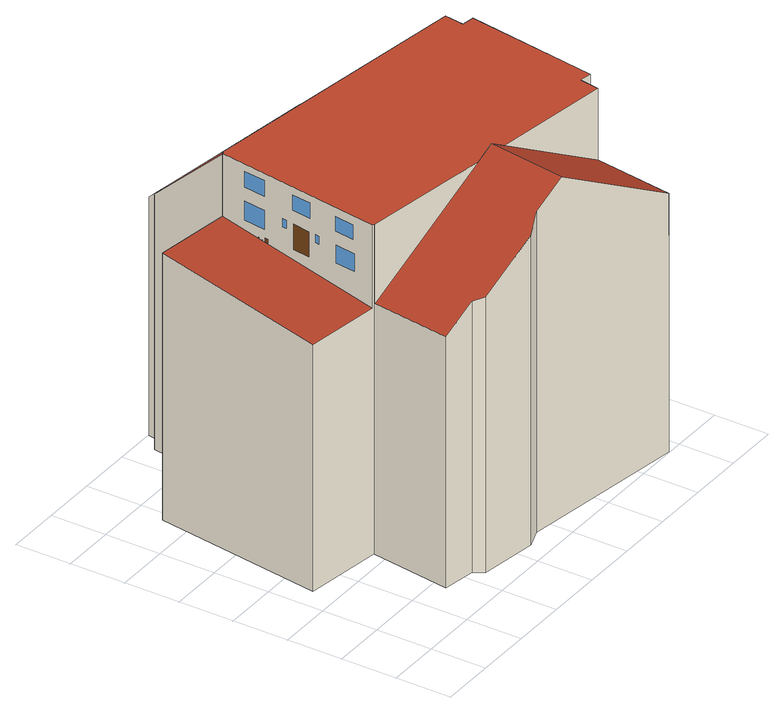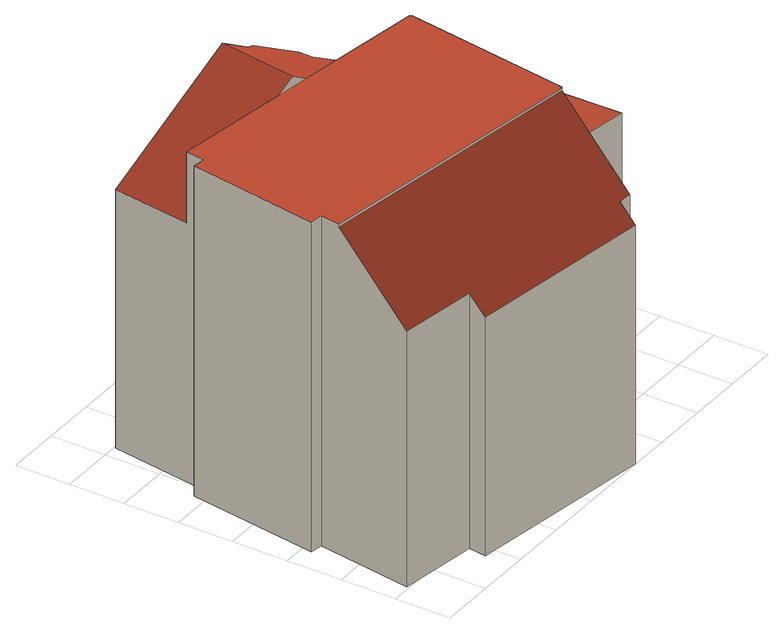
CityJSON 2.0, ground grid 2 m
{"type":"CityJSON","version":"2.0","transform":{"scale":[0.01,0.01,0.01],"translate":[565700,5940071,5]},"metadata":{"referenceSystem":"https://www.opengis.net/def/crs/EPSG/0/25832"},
"CityObjects":{
"building1":{"type":"Building","attributes":{"Gemeindeschluessel":"02400407","Geometrietyp2DReferenz":"3000","function":"31001_1010","roofType":"1000","measuredHeight":12.45,"storeysAboveGround":2},"address":[{"country":"Germany","locality":"Hamburg","thoroughfareNumber":"31","thoroughfareName":"Inselstraße"}],"geometry":[{"type":"MultiSurface","lod":"3","boundaries":[[[0,1,2,3]],[[4,5,6,7,8,9,10,11,12]],[[13,14,15,16,17,18,19,20,21,22,23,24,9,25]],[[26,27,28,29,30,31,32,33]],[[34,25,8,7,35]],[[2,1,36,37]],[[6,5,38,39]],[[5,4,40,38]],[[4,12,41,40]],[[12,11,42,41]],[[22,21,0,3],[43,44,45,46],[47,48,49,50],[51,52,53,54],[55,56,57,58],[59,60,61,62],[63,64,65,66],[67,68,69,70],[71,72,73,74],[75,76,77,78],[79,80,81,82],[83,84,85,86]],[[50,49,48,47]],[[46,45,44,43]],[[54,53,52,51]],[[69,68,67,70]],[[57,56,55,58]],[[73,72,71,74]],[[78,77,76,75]],[[61,60,59,62]],[[81,80,79,82]],[[85,84,83,86]],[[66,65,64,63]],[[19,18,33,32]],[[17,16,87,88]],[[16,15,89,87]],[[15,14,90,89]],[[13,25,34]],[[24,10,9]],[[31,30,91,92]],[[30,29,93,91]],[[29,28,94,93]],[[28,27,95,94]],[[27,26,96,95]],[[87,89,90,97,39,38,40,41,42,98,37,36,99,92,91,93,94,95,96,88]],[[90,14,13,34,35,97]],[[96,26,33,18,17,88]],[[99,20,19,32,31,92]],[[97,35,7,6,39]],[[9,8,25]],[[42,11,10,24,23,98]],[[98,23,22,3,2,37]],[[36,1,0,21,20,99]]],"semantics":{"surfaces":[{"type":"RoofSurface"},{"type":"WallSurface"},{"type":"Door"},{"type":"Window"},{"type":"GroundSurface"}],"values":[0,0,0,0,0,1,1,1,1,1,1,2,3,2,2,3,3,3,3,3,3,3,1,1,1,1,1,1,1,1,1,1,1,4,1,1,1,1,1,1,1,1]}}]}
},
"vertices":[
[446,1060,1048],[169,1100,1048],[79,488,972],[356,448,972],[461,99,1079],[668,69,1204],[738,93,1244],[856,76,1315],[898,363,1315],[837,372,1278],[361,442,990],[318,154,990],[438,136,1062],[1390,291,1278],[1401,362,1278],[1446,355,1278],[1517,835,1278],[1471,842,1278],[1482,913,1278],[452,1064,1278],[451,1059,1278],[446,1060,1278],[356,448,1278],[361,447,1278],[361,442,1278],[960,354,1278],[1523,1191,1005],[1234,1233,1004],[1244,1297,944],[550,1399,944],[540,1334,1005],[493,1341,1005],[452,1064,1269],[1482,913,1269],[1390,291,1017],[1348,3,1017],[169,1100,70],[79,488,70],[668,69,70],[738,93,70],[461,99,70],[438,136,70],[318,154,70],[422,897,1028],[422,898,1028],[422,898,1030],[422,897,1030],[424,911,1030],[425,914,1030],[425,914,1034],[424,911,1034],[419,875,1027],[421,887,1027],[421,887,1041],[419,875,1041],[433,970,1073],[433,970,1142],[421,889,1142],[421,889,1073],[410,815,1114],[410,815,1144],[408,799,1144],[408,799,1114],[421,889,1194],[433,970,1194],[433,970,1251],[421,889,1251],[404,771,1050],[404,771,1142],[394,707,1142],[394,707,1050],[378,597,1075],[378,597,1140],[367,522,1140],[367,522,1075],[388,666,1113],[391,681,1113],[391,681,1143],[388,666,1143],[378,599,1191],[378,599,1244],[368,528,1244],[368,528,1191],[404,775,1192],[404,775,1248],[394,703,1248],[394,703,1192],[1517,835,70],[1471,842,70],[1446,355,70],[1401,362,70],[540,1334,70],[493,1341,70],[550,1399,70],[1244,1297,70],[1234,1233,70],[1523,1191,70],[1348,3,70],[361,447,70],[451,1059,70]
]}
